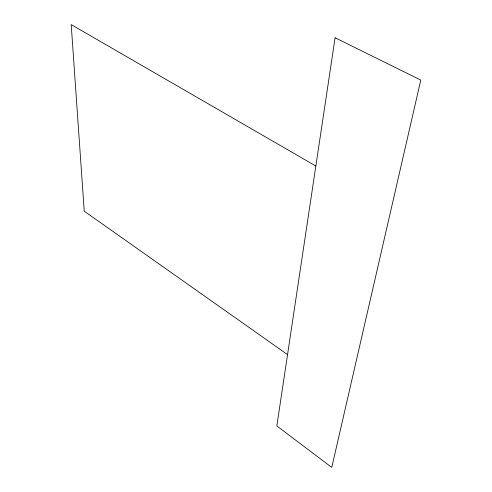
<?xml version="1.0" encoding="UTF-8"?>
<svg xmlns="http://www.w3.org/2000/svg" width="492" height="492" viewBox="0 0 492 492"><rect width="100%" height="100%" fill="white"/><g stroke="black" fill="none" stroke-linecap="round" stroke-linejoin="round"><path stroke-width="0.74" d="M315.846 166.032L71.205 24.6L84.237 211.185L287.543 354.609M335.095 37.749L276.842 425.943L331.768 467.4L420.795 80.085L335.095 37.749"/></g></svg>
